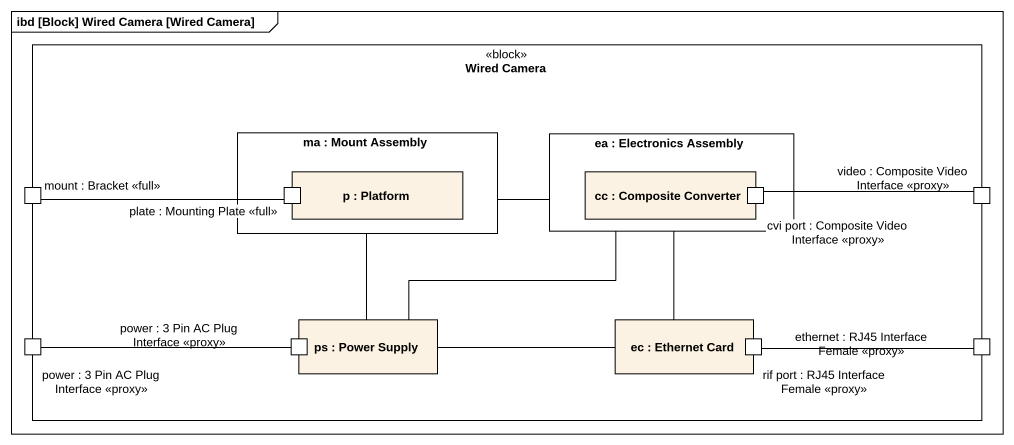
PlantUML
@startuml
mainframe ibd [Block] Wired Camera [Wired Camera]
rectangle "Wired Camera" as Wired_Camera <<block>> {
  rectangle "ma : Mount Assembly" as ma {
    rectangle "p : Platform" as p {
      port "plate : Mounting Plate <<full>>" as plate_Mounting_Plate_full
    }
  }
  rectangle "ea : Electronics Assembly" as ea {
    rectangle "cc : Composite Converter" as cc {
      port "cvi port : Composite Video Interface <<proxy>>" as cvi_port_Composite_Video
    }
  }
  port "mount : Bracket <<full>>" as mount_Bracket_full
  port "video : Composite Video Interface <<proxy>>" as video_Composite_Video
  port "power : 3 Pin AC Plug Interface <<proxy>>" as power_3_Pin_AC_Plug
  rectangle "ps : Power Supply" as ps {
    port "power : 3 Pin AC Plug Interface <<proxy>>" as power_3_Pin_AC_Plug_2
  }
  rectangle "ec : Ethernet Card" as ec {
    port "rif port : RJ45 Interface Female <<proxy>>" as rif_port_RJ45_Interface
  }
  port "ethernet : RJ45 Interface Female <<proxy>>" as ethernet_RJ45_Interface
}
ma -right- ea
ma -- ps
ea -left- ps
ea -- ec
mount_Bracket_full -right- plate_Mounting_Plate_full
cvi_port_Composite_Video -right- video_Composite_Video
power_3_Pin_AC_Plug -right- power_3_Pin_AC_Plug_2
ps -right- ec
rif_port_RJ45_Interface -right- ethernet_RJ45_Interface
@enduml
